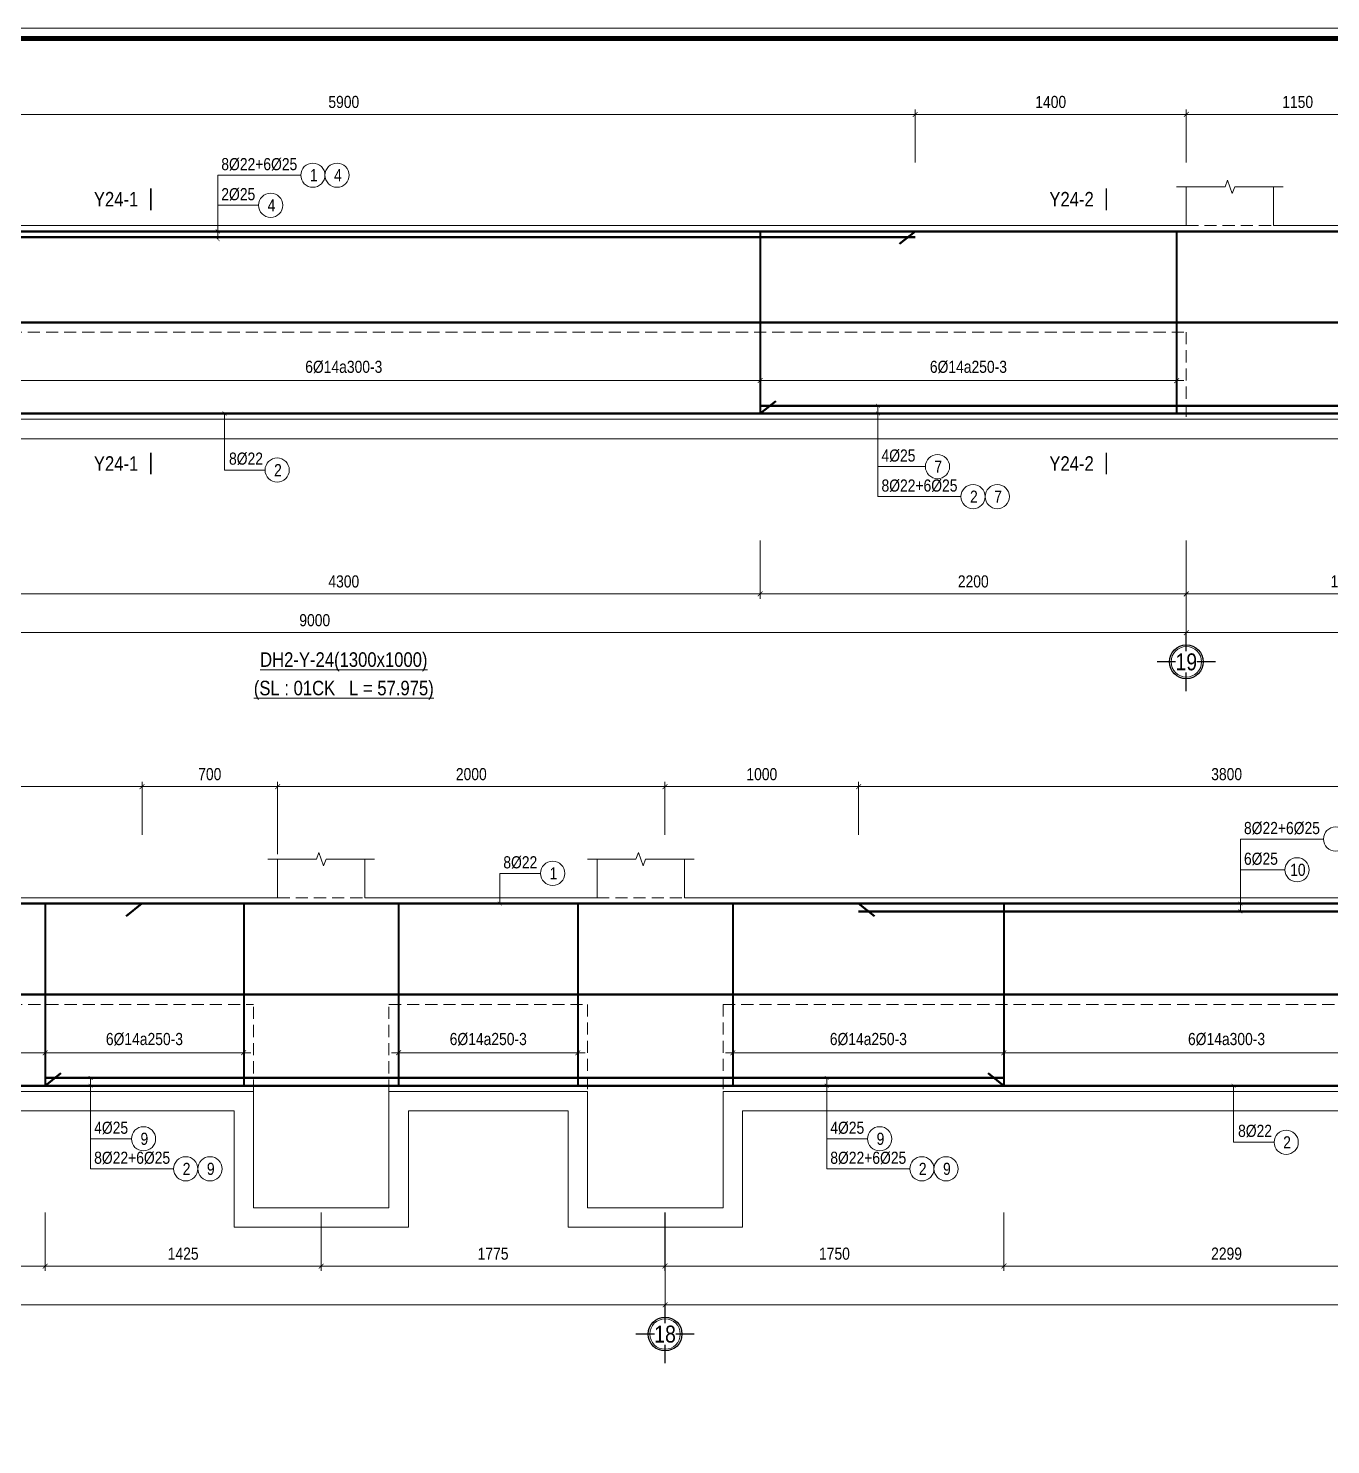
# Model space of a CAD drawing. Header units: millimetres. Extents: x 3014920 to 3563667, y -1638653 to -1356471.
# Drawn here: x 3307004 to 3313728, y -1613375 to -1606064 of the extents above; entities that cross this region are included whole.
import ezdxf
from ezdxf.enums import TextEntityAlignment as Align
from ezdxf.xclip import XClip

# ---------------------------------------------------------------- set-up
doc = ezdxf.new("R2010")
doc.units = ezdxf.units.MM
doc.header["$MEASUREMENT"] = 0
doc.header["$XCLIPFRAME"] = 0
doc.header["$PDMODE"] = 2
doc.linetypes.add('HIDDEN', pattern=[0.375, 0.25, -0.125])
doc.layers.get('0').update_dxf_attribs({"lineweight": 9})
doc.layers.get('Defpoints').update_dxf_attribs({"color": 10, "lineweight": 0})
for name, color, linetype, lineweight in [('2', 2, 'Continuous', 20), ('CDAI', 21, 'Continuous', 40), ('CTHEP', 50, 'Continuous', 50), ('DBAO', 90, 'Continuous', 13), ('DGIONG', 130, 'Continuous', 13), ('DMo', 9, 'HIDDEN', 9), ('KTH', 154, 'Continuous', 9), ('Net khuat', 8, 'HIDDEN', 13), ('TEXT', 7, 'Continuous', 15)]:
    doc.layers.add(name, color=color, linetype=linetype, lineweight=lineweight)
doc.layers.add('8', color=8, linetype='Continuous')
doc.styles.add('HELVECONDENSE', font='VHELVCN_0.TTF')
doc.styles.add('Star-HelCon', font='VHELVCN_0.TTF')
doc.styles.add('TTP-HelCon', font='VHELVCN_0.TTF')
doc.styles.add('VNI-HELVE-CONDENSE', font='VHELVCN_0.TTF')
doc.dimstyles.new('kc-25', dxfattribs={"dimtxt": 62.5, "dimasz": 20, "dimexe": 20, "dimexo": 50, "dimgap": 25, "dimtad": 3, "dimdec": 0, "dimzin": 0, "dimdsep": 46, "dimtxsty": 'VNI-HELVE-CONDENSE', "dimblk": 'DIM', "dimcen": 2.5, "dimclrd": 256, "dimclre": 154, "dimclrt": 7, "dimaunit": 1, "dimadec": 0, "dimazin": 0, "dimtfac": 1, "dimtdec": 0, "dimtix": 1, "dimtmove": 0, "dimatfit": 3, "dimldrblk": 'DOT', "dimfxl": 1, "dimtolj": 1, "dimtzin": 0, "dimarcsym": 0})
doc.dimstyles.new('TTP-25', dxfattribs={"dimscale": 25, "dimtxt": 2.5, "dimasz": 1, "dimexe": 1, "dimexo": 1, "dimgap": 0.09, "dimtad": 0, "dimdec": 4, "dimrnd": 1, "dimzin": 9, "dimdsep": 46, "dimtxsty": 'TTP-HelCon', "dimblk": 'ARCHTICK', "dimcen": 0.09, "dimdle": 1.5, "dimclrd": 256, "dimclre": 256, "dimclrt": 7, "dimadec": 0, "dimazin": 0, "dimtfac": 1, "dimtdec": 4, "dimtmove": 0, "dimatfit": 3, "dimldrblk": 'ARCHTICK', "dimfxl": 1, "dimtvp": 1, "dimtolj": 1, "dimtzin": 0, "dimarcsym": 0})

# ---------------------------------------------------------------- blocks, each defined once
blk = doc.blocks.new('_ArchTick')
at = {"color": 0, "linetype": 'ByBlock', "const_width": 0.15}
blk.add_lwpolyline([(-0.5, -0.5), (0.5, 0.5)], dxfattribs=at)
blk = doc.blocks.new('*D664')
at = {"layer": 'Defpoints', "color": 0, "transparency": 16777216}
for p in [(10500, -1600), (12150, -1600), (12150, -1901)]:
    blk.add_point(p, dxfattribs=at)
at = {"layer": 'KTH', "lineweight": -2, "transparency": 16777216}
for p, q in [((10500, -1625), (10500, -1926)), ((12150, -1625), (12150, -1926)), ((10462.5, -1901), (12187.5, -1901))]:
    blk.add_line(p, q, dxfattribs=at)
at = {"layer": 'KTH', "lineweight": -2, "transparency": 16777216, "xscale": 25, "yscale": 25, "zscale": 25, "rotation": 180}
blk.add_blockref('_ArchTick', (10500, -1901), dxfattribs=at)
at = {"layer": 'KTH', "lineweight": -2, "transparency": 16777216, "xscale": 25, "yscale": 25, "zscale": 25}
blk.add_blockref('_ArchTick', (12150, -1901), dxfattribs=at)
at = {"layer": 'KTH', "color": 7, "transparency": 16777216, "insert": (11325, -1837.2), "char_height": 62.5, "attachment_point": 5, "style": 'TTP-HelCon'}
blk.add_mtext('\\A1;1650', dxfattribs=at)
blk = doc.blocks.new('DIM')
h = blk.add_hatch(color=1)
h.paths.add_polyline_path([(0.49, 0.29, 1), (0.29, 0.49), (-0.19, 0), (0.19, 0)])
h.paths.add_polyline_path([(0.19, 0), (-0.19, 0), (-0.49, -0.29, 1), (-0.29, -0.49)])
at = {"color": 9}
for p, q in [((-0.19, 0), (-1.5, 0)), ((0.19, 0), (1.5, 0))]:
    blk.add_line(p, q, dxfattribs=at)
at = {"color": 1}
for p, q in [((-0.49, -0.29), (0.29, 0.49)), ((-0.29, -0.49), (0.49, 0.29)), ((-0.19, 0), (0.19, 0))]:
    blk.add_line(p, q, dxfattribs=at)
blk.add_arc((-0.39, -0.39), 0.138, 135, 315, dxfattribs=at)
blk = doc.blocks.new('*D667')
at = {"layer": 'Defpoints', "color": 0, "transparency": 16777216}
for p in [(20974.4, -1600), (22749.5, -1600), (20974.4, -1901)]:
    blk.add_point(p, dxfattribs=at)
at = {"layer": 'KTH', "lineweight": -2, "transparency": 16777216}
for p, q in [((20974.4, -1625), (20974.4, -1926)), ((22749.5, -1625), (22749.5, -1926)), ((22787, -1901), (20936.9, -1901))]:
    blk.add_line(p, q, dxfattribs=at)
at = {"layer": 'KTH', "lineweight": -2, "transparency": 16777216, "xscale": 25, "yscale": 25, "zscale": 25, "rotation": 180}
blk.add_blockref('_ArchTick', (20974.4, -1901), dxfattribs=at)
at = {"layer": 'KTH', "lineweight": -2, "transparency": 16777216, "xscale": 25, "yscale": 25, "zscale": 25}
blk.add_blockref('_ArchTick', (22749.5, -1901), dxfattribs=at)
at = {"layer": 'KTH', "color": 7, "transparency": 16777216, "insert": (21862, -1837.2), "char_height": 62.5, "attachment_point": 5, "style": 'TTP-HelCon'}
blk.add_mtext('\\A1;1775', dxfattribs=at)
blk = doc.blocks.new('dau truc')
blk.add_circle((0, 0), 180)
at = {"layer": '8'}
for p, q in [((0, 127), (0, 345)), ((-127, 0), (-345, 0)), ((0, -345), (0, -127)), ((345, 0), (127, 0))]:
    blk.add_line(p, q, dxfattribs=at)
blk.add_circle((0, 0), 200, dxfattribs=at)
at = {"layer": 'TEXT', "style": 'HELVECONDENSE'}
blk.add_attdef('A', text='', height=233, dxfattribs=at).set_placement((0, 0), align=Align.MIDDLE)
blk = doc.blocks.new('*D670')
at = {"layer": 'Defpoints', "color": 0, "transparency": 16777216}
for p in [(21374.4, -602.9), (22299.5, -602.9), (21374.4, -800)]:
    blk.add_point(p, dxfattribs=at)
at = {"layer": 'KTH', "lineweight": -2, "transparency": 16777216}
for p, q in [((21374.4, -627.9), (21374.4, -825)), ((22299.5, -627.9), (22299.5, -825)), ((22337, -800), (21336.9, -800))]:
    blk.add_line(p, q, dxfattribs=at)
at = {"layer": 'KTH', "lineweight": -2, "transparency": 16777216, "xscale": 25, "yscale": 25, "zscale": 25, "rotation": 180}
blk.add_blockref('_ArchTick', (21374.4, -800), dxfattribs=at)
at = {"layer": 'KTH', "lineweight": -2, "transparency": 16777216, "xscale": 25, "yscale": 25, "zscale": 25}
blk.add_blockref('_ArchTick', (22299.5, -800), dxfattribs=at)
at = {"layer": 'KTH', "color": 7, "transparency": 16777216, "insert": (21837, -730.1), "char_height": 62.5, "attachment_point": 5, "style": 'TTP-HelCon'}
blk.add_mtext('\\A1;6Þ14a250-3', dxfattribs=at)
blk = doc.blocks.new('*D671')
at = {"layer": 'Defpoints', "color": 0, "transparency": 16777216}
for p in [(22749.5, 574), (20749.4, 300), (22749.5, 300)]:
    blk.add_point(p, dxfattribs=at)
at = {"layer": 'KTH', "lineweight": -2, "transparency": 16777216}
for p, q in [((20749.4, 325), (20749.4, 599)), ((22749.5, 325), (22749.5, 599)), ((20711.9, 574), (22787, 574))]:
    blk.add_line(p, q, dxfattribs=at)
at = {"layer": 'KTH', "lineweight": -2, "transparency": 16777216, "xscale": 25, "yscale": 25, "zscale": 25, "rotation": 180}
blk.add_blockref('_ArchTick', (20749.4, 574), dxfattribs=at)
at = {"layer": 'KTH', "lineweight": -2, "transparency": 16777216, "xscale": 25, "yscale": 25, "zscale": 25}
blk.add_blockref('_ArchTick', (22749.5, 574), dxfattribs=at)
at = {"layer": 'KTH', "color": 7, "transparency": 16777216, "insert": (21749.5, 637.8), "char_height": 62.5, "attachment_point": 5, "style": 'TTP-HelCon'}
blk.add_mtext('\\A1;2000', dxfattribs=at)
blk = doc.blocks.new('*D672')
at = {"layer": 'Defpoints', "color": 0, "transparency": 16777216}
for p in [(24499.5, -602.9), (26798.3, -602.9), (24499.5, -800)]:
    blk.add_point(p, dxfattribs=at)
at = {"layer": 'KTH', "lineweight": -2, "transparency": 16777216}
for p, q in [((24499.5, -627.9), (24499.5, -825)), ((26798.3, -627.9), (26798.3, -825)), ((26835.8, -800), (24462, -800))]:
    blk.add_line(p, q, dxfattribs=at)
at = {"layer": 'KTH', "lineweight": -2, "transparency": 16777216, "xscale": 25, "yscale": 25, "zscale": 25, "rotation": 180}
blk.add_blockref('_ArchTick', (24499.5, -800), dxfattribs=at)
at = {"layer": 'KTH', "lineweight": -2, "transparency": 16777216, "xscale": 25, "yscale": 25, "zscale": 25}
blk.add_blockref('_ArchTick', (26798.3, -800), dxfattribs=at)
at = {"layer": 'KTH', "color": 7, "transparency": 16777216, "insert": (25648.9, -730.1), "char_height": 62.5, "attachment_point": 5, "style": 'TTP-HelCon'}
blk.add_mtext('\\A1;6Þ14a300-3', dxfattribs=at)
blk = doc.blocks.new('*D673')
at = {"layer": 'Defpoints', "color": 0, "transparency": 16777216}
for p in [(9100, 574), (3200, 300), (9100, 300)]:
    blk.add_point(p, dxfattribs=at)
at = {"layer": 'KTH', "lineweight": -2, "transparency": 16777216}
for p, q in [((3200, 325), (3200, 599)), ((9100, 325), (9100, 599)), ((3162.5, 574), (9137.5, 574))]:
    blk.add_line(p, q, dxfattribs=at)
at = {"layer": 'KTH', "lineweight": -2, "transparency": 16777216, "xscale": 25, "yscale": 25, "zscale": 25, "rotation": 180}
blk.add_blockref('_ArchTick', (3200, 574), dxfattribs=at)
at = {"layer": 'KTH', "lineweight": -2, "transparency": 16777216, "xscale": 25, "yscale": 25, "zscale": 25}
blk.add_blockref('_ArchTick', (9100, 574), dxfattribs=at)
at = {"layer": 'KTH', "color": 7, "transparency": 16777216, "insert": (6150, 637.8), "char_height": 62.5, "attachment_point": 5, "style": 'TTP-HelCon'}
blk.add_mtext('\\A1;5900', dxfattribs=at)
blk = doc.blocks.new('*D674')
at = {"layer": 'Defpoints', "color": 0, "transparency": 16777216}
for p in [(10500, 574), (9100, 300), (10500, 300)]:
    blk.add_point(p, dxfattribs=at)
at = {"layer": 'KTH', "lineweight": -2, "transparency": 16777216}
for p, q in [((9100, 325), (9100, 599)), ((10500, 325), (10500, 599)), ((9062.5, 574), (10537.5, 574))]:
    blk.add_line(p, q, dxfattribs=at)
at = {"layer": 'KTH', "lineweight": -2, "transparency": 16777216, "xscale": 25, "yscale": 25, "zscale": 25, "rotation": 180}
blk.add_blockref('_ArchTick', (9100, 574), dxfattribs=at)
at = {"layer": 'KTH', "lineweight": -2, "transparency": 16777216, "xscale": 25, "yscale": 25, "zscale": 25}
blk.add_blockref('_ArchTick', (10500, 574), dxfattribs=at)
at = {"layer": 'KTH', "color": 7, "transparency": 16777216, "insert": (9800, 637.8), "char_height": 62.5, "attachment_point": 5, "style": 'TTP-HelCon'}
blk.add_mtext('\\A1;1400', dxfattribs=at)
blk = doc.blocks.new('*D675')
at = {"layer": 'Defpoints', "color": 0, "transparency": 16777216}
for p in [(4000, -1600), (8300, -1600), (8300, -1901)]:
    blk.add_point(p, dxfattribs=at)
at = {"layer": 'KTH', "lineweight": -2, "transparency": 16777216}
for p, q in [((4000, -1625), (4000, -1926)), ((8300, -1625), (8300, -1926)), ((3962.5, -1901), (8337.5, -1901))]:
    blk.add_line(p, q, dxfattribs=at)
at = {"layer": 'KTH', "lineweight": -2, "transparency": 16777216, "xscale": 25, "yscale": 25, "zscale": 25, "rotation": 180}
blk.add_blockref('_ArchTick', (4000, -1901), dxfattribs=at)
at = {"layer": 'KTH', "lineweight": -2, "transparency": 16777216, "xscale": 25, "yscale": 25, "zscale": 25}
blk.add_blockref('_ArchTick', (8300, -1901), dxfattribs=at)
at = {"layer": 'KTH', "color": 7, "transparency": 16777216, "insert": (6150, -1837.2), "char_height": 62.5, "attachment_point": 5, "style": 'TTP-HelCon'}
blk.add_mtext('\\A1;4300', dxfattribs=at)
blk = doc.blocks.new('*D676')
at = {"layer": 'Defpoints', "color": 0, "transparency": 16777216}
for p in [(8300, -1600), (10500, -1600), (10500, -1901)]:
    blk.add_point(p, dxfattribs=at)
at = {"layer": 'KTH', "lineweight": -2, "transparency": 16777216}
for p, q in [((8300, -1625), (8300, -1926)), ((10500, -1625), (10500, -1926)), ((8262.5, -1901), (10537.5, -1901))]:
    blk.add_line(p, q, dxfattribs=at)
at = {"layer": 'KTH', "lineweight": -2, "transparency": 16777216, "xscale": 25, "yscale": 25, "zscale": 25, "rotation": 180}
blk.add_blockref('_ArchTick', (8300, -1901), dxfattribs=at)
at = {"layer": 'KTH', "lineweight": -2, "transparency": 16777216, "xscale": 25, "yscale": 25, "zscale": 25}
blk.add_blockref('_ArchTick', (10500, -1901), dxfattribs=at)
at = {"layer": 'KTH', "color": 7, "transparency": 16777216, "insert": (9400, -1837.2), "char_height": 62.5, "attachment_point": 5, "style": 'TTP-HelCon'}
blk.add_mtext('\\A1;2200', dxfattribs=at)
blk = doc.blocks.new('*D677')
at = {"layer": 'Defpoints', "color": 0, "transparency": 16777216}
for p in [(1500, -1600), (10500, -1600), (10500, -2101)]:
    blk.add_point(p, dxfattribs=at)
at = {"layer": 'KTH', "lineweight": -2, "transparency": 16777216}
for p, q in [((1500, -1625), (1500, -2126)), ((10500, -1625), (10500, -2126)), ((1462.5, -2101), (10537.5, -2101))]:
    blk.add_line(p, q, dxfattribs=at)
at = {"layer": 'KTH', "lineweight": -2, "transparency": 16777216, "xscale": 25, "yscale": 25, "zscale": 25, "rotation": 180}
blk.add_blockref('_ArchTick', (1500, -2101), dxfattribs=at)
at = {"layer": 'KTH', "lineweight": -2, "transparency": 16777216, "xscale": 25, "yscale": 25, "zscale": 25}
blk.add_blockref('_ArchTick', (10500, -2101), dxfattribs=at)
at = {"layer": 'KTH', "color": 7, "transparency": 16777216, "insert": (6000, -2037.2), "char_height": 62.5, "attachment_point": 5, "style": 'TTP-HelCon'}
blk.add_mtext('\\A1;9000', dxfattribs=at)
blk = doc.blocks.new('*D678')
at = {"layer": 'Defpoints', "color": 0, "transparency": 16777216}
for p in [(8300, -602.9), (10450, -602.9), (8300, -800)]:
    blk.add_point(p, dxfattribs=at)
at = {"layer": 'KTH', "lineweight": -2, "transparency": 16777216}
for p, q in [((8300, -627.9), (8300, -825)), ((10450, -627.9), (10450, -825)), ((10487.5, -800), (8262.5, -800))]:
    blk.add_line(p, q, dxfattribs=at)
at = {"layer": 'KTH', "lineweight": -2, "transparency": 16777216, "xscale": 25, "yscale": 25, "zscale": 25, "rotation": 180}
blk.add_blockref('_ArchTick', (8300, -800), dxfattribs=at)
at = {"layer": 'KTH', "lineweight": -2, "transparency": 16777216, "xscale": 25, "yscale": 25, "zscale": 25}
blk.add_blockref('_ArchTick', (10450, -800), dxfattribs=at)
at = {"layer": 'KTH', "color": 7, "transparency": 16777216, "insert": (9375, -730.1), "char_height": 62.5, "attachment_point": 5, "style": 'TTP-HelCon'}
blk.add_mtext('\\A1;6Þ14a250-3', dxfattribs=at)
blk = doc.blocks.new('*D679')
at = {"layer": 'Defpoints', "color": 0, "transparency": 16777216}
for p in [(4000, -602.9), (8300, -602.9), (4000, -800)]:
    blk.add_point(p, dxfattribs=at)
at = {"layer": 'KTH', "lineweight": -2, "transparency": 16777216}
for p, q in [((4000, -627.9), (4000, -825)), ((8300, -627.9), (8300, -825)), ((8337.5, -800), (3962.5, -800))]:
    blk.add_line(p, q, dxfattribs=at)
at = {"layer": 'KTH', "lineweight": -2, "transparency": 16777216, "xscale": 25, "yscale": 25, "zscale": 25, "rotation": 180}
blk.add_blockref('_ArchTick', (4000, -800), dxfattribs=at)
at = {"layer": 'KTH', "lineweight": -2, "transparency": 16777216, "xscale": 25, "yscale": 25, "zscale": 25}
blk.add_blockref('_ArchTick', (8300, -800), dxfattribs=at)
at = {"layer": 'KTH', "color": 7, "transparency": 16777216, "insert": (6150, -730.1), "char_height": 62.5, "attachment_point": 5, "style": 'TTP-HelCon'}
blk.add_mtext('\\A1;6Þ14a300-3', dxfattribs=at)
blk = doc.blocks.new('*D681')
at = {"layer": 'Defpoints', "color": 0, "transparency": 16777216}
for p in [(27549.3, 574), (23749.5, 300), (27549.3, 300)]:
    blk.add_point(p, dxfattribs=at)
at = {"layer": 'KTH', "lineweight": -2, "transparency": 16777216}
for p, q in [((23749.5, 325), (23749.5, 599)), ((27549.3, 325), (27549.3, 599)), ((23712, 574), (27586.8, 574))]:
    blk.add_line(p, q, dxfattribs=at)
at = {"layer": 'KTH', "lineweight": -2, "transparency": 16777216, "xscale": 25, "yscale": 25, "zscale": 25, "rotation": 180}
blk.add_blockref('_ArchTick', (23749.5, 574), dxfattribs=at)
at = {"layer": 'KTH', "lineweight": -2, "transparency": 16777216, "xscale": 25, "yscale": 25, "zscale": 25}
blk.add_blockref('_ArchTick', (27549.3, 574), dxfattribs=at)
at = {"layer": 'KTH', "color": 7, "transparency": 16777216, "insert": (25649.4, 637.8), "char_height": 62.5, "attachment_point": 5, "style": 'TTP-HelCon'}
blk.add_mtext('\\A1;3800', dxfattribs=at)
blk = doc.blocks.new('*D683')
at = {"layer": 'Defpoints', "color": 0, "transparency": 16777216}
for p in [(22749.5, 574), (22749.5, 300), (23749.5, 300)]:
    blk.add_point(p, dxfattribs=at)
at = {"layer": 'KTH', "lineweight": -2, "transparency": 16777216}
for p, q in [((22749.5, 325), (22749.5, 599)), ((23749.5, 325), (23749.5, 599)), ((23787, 574), (22712, 574))]:
    blk.add_line(p, q, dxfattribs=at)
at = {"layer": 'KTH', "lineweight": -2, "transparency": 16777216, "xscale": 25, "yscale": 25, "zscale": 25, "rotation": 180}
blk.add_blockref('_ArchTick', (22749.5, 574), dxfattribs=at)
at = {"layer": 'KTH', "lineweight": -2, "transparency": 16777216, "xscale": 25, "yscale": 25, "zscale": 25}
blk.add_blockref('_ArchTick', (23749.5, 574), dxfattribs=at)
at = {"layer": 'KTH', "color": 7, "transparency": 16777216, "insert": (23249.5, 637.8), "char_height": 62.5, "attachment_point": 5, "style": 'TTP-HelCon'}
blk.add_mtext('\\A1;1000', dxfattribs=at)
blk = doc.blocks.new('*D698')
at = {"layer": 'Defpoints', "color": 0, "transparency": 16777216}
for p in [(17349.6, -602.9), (19549.4, -602.9), (19549.4, -800)]:
    blk.add_point(p, dxfattribs=at)
at = {"layer": 'KTH', "lineweight": -2, "transparency": 16777216}
for p, q in [((17349.6, -627.9), (17349.6, -825)), ((19549.4, -627.9), (19549.4, -825)), ((17312.1, -800), (19586.9, -800))]:
    blk.add_line(p, q, dxfattribs=at)
at = {"layer": 'KTH', "lineweight": -2, "transparency": 16777216, "xscale": 25, "yscale": 25, "zscale": 25, "rotation": 180}
blk.add_blockref('_ArchTick', (17349.6, -800), dxfattribs=at)
at = {"layer": 'KTH', "lineweight": -2, "transparency": 16777216, "xscale": 25, "yscale": 25, "zscale": 25}
blk.add_blockref('_ArchTick', (19549.4, -800), dxfattribs=at)
at = {"layer": 'KTH', "color": 7, "transparency": 16777216, "insert": (18449.5, -730.1), "char_height": 62.5, "attachment_point": 5, "style": 'TTP-HelCon'}
blk.add_mtext('\\A1;6Þ14a300-3', dxfattribs=at)
blk = doc.blocks.new('*D703')
at = {"layer": 'Defpoints', "color": 0, "transparency": 16777216}
for p in [(17349.6, -1600), (19549.4, -1600), (19549.4, -1901)]:
    blk.add_point(p, dxfattribs=at)
at = {"layer": 'KTH', "lineweight": -2, "transparency": 16777216}
for p, q in [((17349.6, -1625), (17349.6, -1926)), ((19549.4, -1625), (19549.4, -1926)), ((17312.1, -1901), (19586.9, -1901))]:
    blk.add_line(p, q, dxfattribs=at)
at = {"layer": 'KTH', "lineweight": -2, "transparency": 16777216, "xscale": 25, "yscale": 25, "zscale": 25, "rotation": 180}
blk.add_blockref('_ArchTick', (17349.6, -1901), dxfattribs=at)
at = {"layer": 'KTH', "lineweight": -2, "transparency": 16777216, "xscale": 25, "yscale": 25, "zscale": 25}
blk.add_blockref('_ArchTick', (19549.4, -1901), dxfattribs=at)
at = {"layer": 'KTH', "color": 7, "transparency": 16777216, "insert": (18449.5, -1837.2), "char_height": 62.5, "attachment_point": 5, "style": 'TTP-HelCon'}
blk.add_mtext('\\A1;2200', dxfattribs=at)
blk = doc.blocks.new('*D704')
at = {"layer": 'Defpoints', "color": 0, "transparency": 16777216}
for p in [(19549.4, -1600), (20974.4, -1600), (20974.4, -1901)]:
    blk.add_point(p, dxfattribs=at)
at = {"layer": 'KTH', "lineweight": -2, "transparency": 16777216}
for p, q in [((19549.4, -1625), (19549.4, -1926)), ((20974.4, -1625), (20974.4, -1926)), ((19511.9, -1901), (21011.9, -1901))]:
    blk.add_line(p, q, dxfattribs=at)
at = {"layer": 'KTH', "lineweight": -2, "transparency": 16777216, "xscale": 25, "yscale": 25, "zscale": 25, "rotation": 180}
blk.add_blockref('_ArchTick', (19549.4, -1901), dxfattribs=at)
at = {"layer": 'KTH', "lineweight": -2, "transparency": 16777216, "xscale": 25, "yscale": 25, "zscale": 25}
blk.add_blockref('_ArchTick', (20974.4, -1901), dxfattribs=at)
at = {"layer": 'KTH', "color": 7, "transparency": 16777216, "insert": (20261.9, -1837.2), "char_height": 62.5, "attachment_point": 5, "style": 'TTP-HelCon'}
blk.add_mtext('\\A1;1425', dxfattribs=at)
blk = doc.blocks.new('*D705')
at = {"layer": 'Defpoints', "color": 0, "transparency": 16777216}
for p in [(19549.4, -602.9), (20574.4, -602.9), (20574.4, -800)]:
    blk.add_point(p, dxfattribs=at)
at = {"layer": 'KTH', "lineweight": -2, "transparency": 16777216}
for p, q in [((19549.4, -627.9), (19549.4, -825)), ((20574.4, -627.9), (20574.4, -825)), ((19511.9, -800), (20611.9, -800))]:
    blk.add_line(p, q, dxfattribs=at)
at = {"layer": 'KTH', "lineweight": -2, "transparency": 16777216, "xscale": 25, "yscale": 25, "zscale": 25, "rotation": 180}
blk.add_blockref('_ArchTick', (19549.4, -800), dxfattribs=at)
at = {"layer": 'KTH', "lineweight": -2, "transparency": 16777216, "xscale": 25, "yscale": 25, "zscale": 25}
blk.add_blockref('_ArchTick', (20574.4, -800), dxfattribs=at)
at = {"layer": 'KTH', "color": 7, "transparency": 16777216, "insert": (20061.9, -730.1), "char_height": 62.5, "attachment_point": 5, "style": 'TTP-HelCon'}
blk.add_mtext('\\A1;6Þ14a250-3', dxfattribs=at)
blk = doc.blocks.new('*D706')
at = {"layer": 'Defpoints', "color": 0, "transparency": 16777216}
for p in [(22749.5, -1600), (24499.5, -1600), (24499.5, -1901)]:
    blk.add_point(p, dxfattribs=at)
at = {"layer": 'KTH', "lineweight": -2, "transparency": 16777216}
for p, q in [((22749.5, -1625), (22749.5, -1926)), ((24499.5, -1625), (24499.5, -1926)), ((22712, -1901), (24537, -1901))]:
    blk.add_line(p, q, dxfattribs=at)
at = {"layer": 'KTH', "lineweight": -2, "transparency": 16777216, "xscale": 25, "yscale": 25, "zscale": 25, "rotation": 180}
blk.add_blockref('_ArchTick', (22749.5, -1901), dxfattribs=at)
at = {"layer": 'KTH', "lineweight": -2, "transparency": 16777216, "xscale": 25, "yscale": 25, "zscale": 25}
blk.add_blockref('_ArchTick', (24499.5, -1901), dxfattribs=at)
at = {"layer": 'KTH', "color": 7, "transparency": 16777216, "insert": (23624.5, -1837.2), "char_height": 62.5, "attachment_point": 5, "style": 'TTP-HelCon'}
blk.add_mtext('\\A1;1750', dxfattribs=at)
blk = doc.blocks.new('*D707')
at = {"layer": 'Defpoints', "color": 0, "transparency": 16777216}
for p in [(24499.5, -1600), (26798.3, -1600), (24499.5, -1901)]:
    blk.add_point(p, dxfattribs=at)
at = {"layer": 'KTH', "lineweight": -2, "transparency": 16777216}
for p, q in [((24499.5, -1625), (24499.5, -1926)), ((26798.3, -1625), (26798.3, -1926)), ((26835.8, -1901), (24462, -1901))]:
    blk.add_line(p, q, dxfattribs=at)
at = {"layer": 'KTH', "lineweight": -2, "transparency": 16777216, "xscale": 25, "yscale": 25, "zscale": 25, "rotation": 180}
blk.add_blockref('_ArchTick', (24499.5, -1901), dxfattribs=at)
at = {"layer": 'KTH', "lineweight": -2, "transparency": 16777216, "xscale": 25, "yscale": 25, "zscale": 25}
blk.add_blockref('_ArchTick', (26798.3, -1901), dxfattribs=at)
at = {"layer": 'KTH', "color": 7, "transparency": 16777216, "insert": (25648.9, -1837.2), "char_height": 62.5, "attachment_point": 5, "style": 'TTP-HelCon'}
blk.add_mtext('\\A1;2299', dxfattribs=at)
blk = doc.blocks.new('*D708')
at = {"layer": 'Defpoints', "color": 0, "transparency": 16777216}
for p in [(23099.5, -602.9), (24499.5, -602.9), (23099.5, -800)]:
    blk.add_point(p, dxfattribs=at)
at = {"layer": 'KTH', "lineweight": -2, "transparency": 16777216}
for p, q in [((23099.5, -627.9), (23099.5, -825)), ((24499.5, -627.9), (24499.5, -825)), ((24537, -800), (23062, -800))]:
    blk.add_line(p, q, dxfattribs=at)
at = {"layer": 'KTH', "lineweight": -2, "transparency": 16777216, "xscale": 25, "yscale": 25, "zscale": 25, "rotation": 180}
blk.add_blockref('_ArchTick', (23099.5, -800), dxfattribs=at)
at = {"layer": 'KTH', "lineweight": -2, "transparency": 16777216, "xscale": 25, "yscale": 25, "zscale": 25}
blk.add_blockref('_ArchTick', (24499.5, -800), dxfattribs=at)
at = {"layer": 'KTH', "color": 7, "transparency": 16777216, "insert": (23799.5, -730.1), "char_height": 62.5, "attachment_point": 5, "style": 'TTP-HelCon'}
blk.add_mtext('\\A1;6Þ14a250-3', dxfattribs=at)
blk = doc.blocks.new('MC')
at = {"layer": 'CTHEP', "const_width": 10, "elevation": 0}
blk.add_lwpolyline([(36.4, 150), (36.4, 0)], dxfattribs=at)
at = {"layer": 'TEXT', "style": 'TTP-HelCon'}
blk.add_attdef('A', text='', height=100, dxfattribs=at).set_placement((-50, 25.5), align=Align.RIGHT)
blk = doc.blocks.new('*D746')
at = {"layer": 'Defpoints', "color": 0, "transparency": 16777216}
for p in [(10500, -1600), (22750, -1600), (10500, -2101)]:
    blk.add_point(p, dxfattribs=at)
at = {"layer": 'KTH', "lineweight": -2, "transparency": 16777216}
for p, q in [((10500, -1625), (10500, -2126)), ((22750, -1625), (22750, -2126)), ((22787.5, -2101), (10462.5, -2101))]:
    blk.add_line(p, q, dxfattribs=at)
at = {"layer": 'KTH', "lineweight": -2, "transparency": 16777216, "xscale": 25, "yscale": 25, "zscale": 25, "rotation": 180}
blk.add_blockref('_ArchTick', (10500, -2101), dxfattribs=at)
at = {"layer": 'KTH', "lineweight": -2, "transparency": 16777216, "xscale": 25, "yscale": 25, "zscale": 25}
blk.add_blockref('_ArchTick', (22750, -2101), dxfattribs=at)
at = {"layer": 'KTH', "color": 7, "transparency": 16777216, "insert": (16625, -2037.2), "char_height": 62.5, "attachment_point": 5, "style": 'TTP-HelCon'}
blk.add_mtext('\\A1;12250', dxfattribs=at)
blk = doc.blocks.new('*D747')
at = {"layer": 'Defpoints', "color": 0, "transparency": 16777216}
for p in [(22750, -1600), (33200, -1600), (33200, -2101)]:
    blk.add_point(p, dxfattribs=at)
at = {"layer": 'KTH', "lineweight": -2, "transparency": 16777216}
for p, q in [((22750, -1625), (22750, -2126)), ((33200, -1625), (33200, -2126)), ((22712.5, -2101), (33237.5, -2101))]:
    blk.add_line(p, q, dxfattribs=at)
at = {"layer": 'KTH', "lineweight": -2, "transparency": 16777216, "xscale": 25, "yscale": 25, "zscale": 25, "rotation": 180}
blk.add_blockref('_ArchTick', (22750, -2101), dxfattribs=at)
at = {"layer": 'KTH', "lineweight": -2, "transparency": 16777216, "xscale": 25, "yscale": 25, "zscale": 25}
blk.add_blockref('_ArchTick', (33200, -2101), dxfattribs=at)
at = {"layer": 'KTH', "color": 7, "transparency": 16777216, "insert": (27975, -2037.2), "char_height": 62.5, "attachment_point": 5, "style": 'TTP-HelCon'}
blk.add_mtext('\\A1;10450', dxfattribs=at)
blk = doc.blocks.new('*D754')
at = {"layer": 'Defpoints', "color": 0, "transparency": 16777216}
for p in [(10500, 574), (10500, 300), (11650, 300)]:
    blk.add_point(p, dxfattribs=at)
at = {"layer": 'KTH', "lineweight": -2, "transparency": 16777216}
for p, q in [((10500, 325), (10500, 599)), ((11650, 325), (11650, 599)), ((11687.5, 574), (10462.5, 574))]:
    blk.add_line(p, q, dxfattribs=at)
at = {"layer": 'KTH', "lineweight": -2, "transparency": 16777216, "xscale": 25, "yscale": 25, "zscale": 25, "rotation": 180}
blk.add_blockref('_ArchTick', (10500, 574), dxfattribs=at)
at = {"layer": 'KTH', "lineweight": -2, "transparency": 16777216, "xscale": 25, "yscale": 25, "zscale": 25}
blk.add_blockref('_ArchTick', (11650, 574), dxfattribs=at)
at = {"layer": 'KTH', "color": 7, "transparency": 16777216, "insert": (11075, 637.8), "char_height": 62.5, "attachment_point": 5, "style": 'TTP-HelCon'}
blk.add_mtext('\\A1;1150', dxfattribs=at)
blk = doc.blocks.new('*D756')
at = {"layer": 'Defpoints', "color": 0, "transparency": 16777216}
for p in [(16849.6, 574), (20049.3, 413.1), (16849.6, 300)]:
    blk.add_point(p, dxfattribs=at)
at = {"layer": 'KTH', "lineweight": -2, "transparency": 16777216}
for p, q in [((16849.6, 325), (16849.6, 599)), ((20049.3, 438.1), (20049.3, 599)), ((20086.8, 574), (16812.1, 574))]:
    blk.add_line(p, q, dxfattribs=at)
at = {"layer": 'KTH', "lineweight": -2, "transparency": 16777216, "xscale": 25, "yscale": 25, "zscale": 25, "rotation": 180}
blk.add_blockref('_ArchTick', (16849.6, 574), dxfattribs=at)
at = {"layer": 'KTH', "lineweight": -2, "transparency": 16777216, "xscale": 25, "yscale": 25, "zscale": 25}
blk.add_blockref('_ArchTick', (20049.3, 574), dxfattribs=at)
at = {"layer": 'KTH', "color": 7, "transparency": 16777216, "insert": (18449.4, 637.8), "char_height": 62.5, "attachment_point": 5, "style": 'TTP-HelCon'}
blk.add_mtext('\\A1;3200', dxfattribs=at)
blk = doc.blocks.new('*D758')
at = {"layer": 'Defpoints', "color": 0, "transparency": 16777216}
for p in [(20749.4, 574), (20049.3, 300), (20749.4, 200)]:
    blk.add_point(p, dxfattribs=at)
at = {"layer": 'KTH', "lineweight": -2, "transparency": 16777216}
for p, q in [((20049.3, 325), (20049.3, 599)), ((20749.4, 225), (20749.4, 599)), ((20011.8, 574), (20786.9, 574))]:
    blk.add_line(p, q, dxfattribs=at)
at = {"layer": 'KTH', "lineweight": -2, "transparency": 16777216, "xscale": 25, "yscale": 25, "zscale": 25, "rotation": 180}
blk.add_blockref('_ArchTick', (20049.3, 574), dxfattribs=at)
at = {"layer": 'KTH', "lineweight": -2, "transparency": 16777216, "xscale": 25, "yscale": 25, "zscale": 25}
blk.add_blockref('_ArchTick', (20749.4, 574), dxfattribs=at)
at = {"layer": 'KTH', "color": 7, "transparency": 16777216, "insert": (20399.3, 637.8), "char_height": 62.5, "attachment_point": 5, "style": 'TTP-HelCon'}
blk.add_mtext('\\A1;700', dxfattribs=at)
blk = doc.blocks.new('CHG_XX_Khung ten')
blk.add_lwpolyline([(15, 579), (826, 579), (826, 15), (15, 15)], close=True)
at = {"color": 4, "linetype": 'Continuous', "const_width": 1}
blk.add_lwpolyline([(17, 577), (824, 577), (824, 17), (17, 17)], close=True, dxfattribs=at)
blk = doc.blocks.new('2Y-24')
at = {"layer": 'CDAI'}
for points in [[(8300.00167, -30), (8300.00167, -970)], [(10450.00167, -30), (10450.00167, -970)], [(19549.40248, -30), (19549.40248, -970)], [(20574.40248, -30), (20574.40248, -970)], [(21374.40248, -30), (21374.40248, -970)], [(22299.50005, -30), (22299.50005, -970)], [(23099.50002, -30), (23099.50002, -970)], [(24499.50002, -30), (24499.50002, -970)]]:
    blk.add_lwpolyline(points, dxfattribs=at)
at = {"layer": 'CTHEP'}
for p, q in [((9100.00167, -60), (3200.00015, -60)), ((9018.57578, -94.5255), (9100.00167, -30)), ((19967.8511, -94.5255), (20049.27699, -30)), ((23830.92591, -94.5255), (23749.50002, -30)), ((23749.50002, -70), (27549.31963, -70)), ((59365.00001, -500), (1530.00001, -500)), ((8381.42757, -905.4745), (8300.00167, -970)), ((19630.82837, -905.4745), (19549.40248, -970)), ((24418.07413, -905.4745), (24499.50002, -970)), ((1530.00001, -970), (59445.00001, -970))]:
    blk.add_line(p, q, dxfattribs=at)
for points in [[(1570.00001, -229.99859), (1570.00001, -30), (59445.00001, -30), (59445.00001, -229.56756)], [(8300.00167, -930), (12150.00352, -930)], [(19549.40248, -930), (24499.50002, -930)]]:
    blk.add_lwpolyline(points, dxfattribs=at)
at = {"layer": 'DBAO', "linetype": 'Continuous'}
for p, q in [((10500.00001, 200), (10500.00001, 0)), ((10950.00001, 0), (10950.00001, 200)), ((20749.40248, 200), (20749.40248, 0)), ((21199.40248, 0), (21199.40248, 200)), ((22399.50001, 200), (22399.50001, 0)), ((22849.49251, 200), (22849.49251, 0)), ((1800.00751, 0), (10500.00001, 0)), ((10950.00001, 0), (15699.58653, 0)), ((16149.58653, 0), (20749.40248, 0)), ((21199.40248, 0), (22399.50001, 0)), ((21949.39497, 0), (22399.50001, 0)), ((22849.49251, 0), (27194.31955, 0)), ((22849.49251, 0), (28448.00001, 0))]:
    blk.add_line(p, q, dxfattribs=at)
at = {"layer": 'DBAO', "linetype": 'Continuous', "flags": 128}
for points in [[(1500.00001, 200), (1500.00001, -1000), (15574.58661, -1000)], [(16274.5866, -1000), (20624.40256, -1000)], [(21324.40255, -1000), (22349.50005, -1000)], [(23049.50002, -1000), (28319.31963, -1000)], [(1500.00001, -1100), (15474.58661, -1100)], [(16374.5866, -1100), (20524.40256, -1100)], [(21424.40255, -1100), (22249.50003, -1100)], [(23149.50002, -1100), (28219.31963, -1100)]]:
    blk.add_lwpolyline(points, dxfattribs=at)
at = {"layer": 'DBAO'}
for points in [[(20624.40256, -1000), (20624.40256, -1600), (21324.40255, -1600), (21324.40255, -1000)], [(22349.50003, -1000), (22349.50003, -1600), (23049.50002, -1600), (23049.50002, -1000)], [(20524.40256, -1100), (20524.40256, -1700), (21424.40255, -1700), (21424.40255, -1100)], [(22249.50003, -1100), (22249.50003, -1700), (23149.50002, -1700), (23149.50002, -1100)]]:
    blk.add_lwpolyline(points, dxfattribs=at)
at = {"layer": 'DGIONG', "linetype": 'Continuous', "flags": 128}
for points in [[(11000.00001, 200), (10750.00001, 200), (10737.50001, 165.65653), (10712.50001, 234.34347), (10700.00001, 200), (10449.98501, 200)], [(21249.40248, 200), (20999.40248, 200), (20986.90248, 165.65653), (20961.90248, 234.34347), (20949.40248, 200), (20699.38748, 200)], [(22899.49251, 200), (22649.48876, 200), (22636.98876, 165.65653), (22611.98876, 234.34347), (22599.48876, 200), (22349.48501, 200)]]:
    blk.add_lwpolyline(points, dxfattribs=at)
at = {"layer": 'DGIONG'}
for centre in [(5990.4623, 260.04133), (6115.4623, 260.04133), (26211.70496, 303.00233), (5772.5728, 105.06033), (22169.76471, 126.06616), (26012.96996, 144.57783), (5805.959, -1262.04426), (9215.38307, -1243.93133), (20057.31216, -1243.93133), (23857.98166, -1243.93133), (25956.9231, -1262.04426), (9399.07607, -1398.91228), (9524.07607, -1398.91228), (20275.20166, -1398.91228), (20400.20166, -1398.91228), (24075.87116, -1398.91228), (24200.87116, -1398.91228)]:
    blk.add_circle(centre, 62.5, dxfattribs=at)
at = {"layer": 'Net khuat', "ltscale": 250}
for p, q in [((10500.00001, 0), (10950.00001, 0)), ((20749.40248, 0), (21199.40248, 0)), ((22399.50001, 0), (22849.48501, 0)), ((22849.48501, 0), (22849.49251, 0)), ((1800.00493, -550), (10500.00001, -550)), ((10500.00001, -550), (10500.00001, -1000)), ((16274.5866, -550), (20624.40256, -550)), ((20624.40256, -1000), (20624.40256, -550)), ((21324.40255, -550), (22349.50005, -550)), ((21324.40255, -1000), (21324.40255, -550)), ((22349.50005, -550), (22349.50005, -1000)), ((23049.50002, -550), (28319.31963, -550)), ((23049.50002, -550), (23049.50002, -1000))]:
    blk.add_line(p, q, dxfattribs=at)
at = {"xscale": 0.75, "yscale": 0.75, "zscale": 0.75}
for p, values in [((5126.39595, 79.50624), {'A': 'Y24-1'}), ((10059.72251, 79.50624), {'A': 'Y24-2'})]:
    blk.add_blockref('MC', p, dxfattribs=at).add_auto_attribs(values)
ref = blk.add_blockref('MC', (5126.39595, -1171.55805), dxfattribs=dict(xscale=-0.75, yscale=0.75, zscale=0.75, rotation=180))
ref.add_attrib('A', 'Y24-1', dxfattribs={"layer": 'TEXT', "height": 75, "style": 'TTP-HelCon'}).set_placement((5088.89595, -1265.68848), align=Align.RIGHT)
ref = blk.add_blockref('MC', (10059.72251, -1171.55805), dxfattribs=dict(xscale=-0.75, yscale=0.75, zscale=0.75, rotation=180))
ref.add_attrib('A', 'Y24-2', dxfattribs={"layer": 'TEXT', "height": 75, "style": 'TTP-HelCon'}).set_placement((10022.22251, -1265.68848), align=Align.RIGHT)
at = {"layer": '2', "ltscale": 300}
ref = blk.add_blockref('dau truc', (10500.00001, -2251.86454), dxfattribs=dict(at, xscale=0.436713129747659, yscale=0.436713129747659, zscale=0.436713129747659))
ref.add_attrib('A', '19', dxfattribs={"layer": 'TEXT', "height": 87.5, "style": 'HELVECONDENSE'}).set_placement((10500.00001, -2251.86454), align=Align.MIDDLE)
ref = blk.add_blockref('dau truc', (22750.00001, -2251.86454), dxfattribs=dict(at, xscale=0.436713129747659, yscale=0.436713129747659, zscale=0.436713129747659))
ref.add_attrib('A', '18', dxfattribs={"layer": 'TEXT', "height": 87.5, "style": 'HELVECONDENSE'}).set_placement((22750.00001, -2251.86454), align=Align.MIDDLE)
at = {"layer": 'TEXT', "style": 'TTP-HelCon'}
for s, p in [('8Þ22+6Þ25', (25738.89708, 328.85528, 0)), ('8Þ22+6Þ25', (5517.65443, 285.89428, 0)), ('6Þ25', (25738.89708, 170.43078, 0)), ('2Þ25', (5517.65443, 130.91328, 0)), ('8Þ22', (21914.84633, 151.91911, 0)), ('8Þ22', (5557.47077, -1234.1472, 0)), ('4Þ25', (8926.26819, -1218.07834, 0)), ('4Þ25', (19802.39378, -1218.07834, 0)), ('4Þ25', (23603.06329, -1218.07834, 0)), ('8Þ22', (25708.43487, -1234.1472, 0)), ('8Þ22+6Þ25', (8926.26819, -1373.05934, 0)), ('8Þ22+6Þ25', (19802.39378, -1373.05934, 0)), ('8Þ22+6Þ25', (23603.06329, -1373.05934, 0))]:
    blk.add_text(s, height=62.5, dxfattribs=at).set_placement(p)
at = {"layer": 'TEXT', "style": 'Star-HelCon'}
for s, p in [('1', (5994.62897, 260.04133)), ('4', (6119.62897, 260.04133)), ('1', (22173.93137, 126.06616)), ('10', (26017.13663, 144.57783)), ('4', (5776.73947, 105.06033)), ('2', (5810.12567, -1262.04426)), ('7', (9219.54973, -1243.93133)), ('9', (20061.47883, -1243.93133)), ('9', (23862.14833, -1243.93133)), ('2', (25961.08977, -1262.04426)), ('2', (9403.24273, -1398.91228)), ('7', (9528.24273, -1398.91228)), ('2', (20279.36833, -1398.91228)), ('9', (20404.36833, -1398.91228)), ('2', (24080.03783, -1398.91228)), ('9', (24205.03783, -1398.91228))]:
    blk.add_text(s, height=62.5, dxfattribs=at).set_placement(p, align=Align.MIDDLE)
at = {"layer": 'TEXT', "style": 'TTP-HelCon'}
for s, p in [('%%UDH2-Y-24(1300x1000)', (6150.00091, -2277.69)), ('%%U(SL : 01CK   L = 57.975)', (6150.00091, -2424.5846))]:
    blk.add_text(s, height=75, dxfattribs=at).set_placement(p, align=Align.CENTER)
at = {"layer": 'KTH'}
for base, p1, p2, picture, middle in [((9100.00167, 574.00461), (3200.00015, 300), (9100.00167, 300), '*D673', (6150.00091, 637.83794)), ((10500.00001, 574.00461), (9100.00167, 300), (10500.00001, 300), '*D674', (9800.00084, 637.83794)), ((20749.40248, 574.00461), (20049.27699, 300), (20749.40248, 200), '*D758', (20399.33973, 637.83794)), ((22749.50001, 574.00461), (20749.40248, 300), (22749.50001, 300), '*D671', (21749.45124, 637.83794)), ((10500.00181, -2101), (1500.00001, -1600), (10500.00181, -1600), '*D677', (6000.00091, -2037.16667)), ((20974.402556879, -1901.0442611645), (22749.5000082208, -1599.999999973), (20974.402556879, -1599.999999973), '*D667', (21861.9512825499, -1837.2109278312)), ((33200.00001, -2101), (22750.00001, -1600), (33200.00001, -1600), '*D747', (27975.00001, -2037.16667)), ((24499.50002, -1901.04426), (26798.31963, -1600), (24499.50002, -1600), '*D707', (25648.90982, -1837.21093))]:
    dim = blk.add_linear_dim(base=base, p1=p1, p2=p2, angle=180, dimstyle='TTP-25', override={"dimtmove": 1}, dxfattribs=at)
    dim.commit()
    dim.dimension.update_dxf_attribs({"geometry": picture, "text_midpoint": middle})
for base, p1, p2, picture, middle in [((10500.00001, 574.00461), (11650.00015, 300), (10500.00001, 300), '*D754', (11075.00008, 637.83794)), ((16849.58667, 574.00461), (20049.27699, 413.14624), (16849.58667, 300), '*D756', (18449.43183, 637.83794)), ((22749.50001, 574.00461), (23749.50002, 300), (22749.50001, 300), '*D683', (23249.50001, 637.83794)), ((27549.31962, 574.00461), (23749.50002, 300), (27549.31962, 300), '*D681', (25649.40982, 637.83794)), ((8300.00167, -1901.04426), (4000.00015, -1600), (8300.00167, -1600), '*D675', (6150.00091, -1837.21093)), ((10500.00181, -1901.04426), (8300.00167, -1600), (10500.00181, -1600), '*D676', (9400.00174, -1837.21093)), ((12150.00352, -1901.04426), (10500.00181, -1600), (12150.00352, -1600), '*D664', (11325.00267, -1837.21093)), ((10500.00181, -2101), (22750.00001, -1600), (10500.00181, -1600), '*D746', (16625.00091, -2037.16667)), ((19549.4024798623, -1901.0442611645), (17349.5865279948, -1599.999999973), (19549.4024798623, -1599.999999973), '*D703', (18449.4945039286, -1837.2109278312)), ((20974.40256, -1901.04426), (19549.40248, -1600), (20974.40256, -1600), '*D704', (20261.90252, -1837.21093)), ((24499.50002, -1901.04426), (22749.50001, -1600), (24499.50002, -1600), '*D706', (23624.50001, -1837.21093))]:
    dim = blk.add_linear_dim(base=base, p1=p1, p2=p2, dimstyle='TTP-25', override={"dimtmove": 1}, dxfattribs=at)
    dim.commit()
    dim.dimension.update_dxf_attribs({"geometry": picture, "text_midpoint": middle})
for base, p1, p2, text, picture, middle in [((4000.00015, -800), (8300.00167, -602.86333), (4000.00015, -602.86333), '6Þ14a300-3', '*D679', (6150.00091, -730.08334)), ((8300.00167, -800), (10450.00167, -602.86333), (8300.00167, -602.86333), '6Þ14a250-3', '*D678', (9375.00167, -730.08334)), ((21374.40248, -800), (22299.50005, -602.86333), (21374.40248, -602.86333), '6Þ14a250-3', '*D670', (21836.95126, -730.08334)), ((23099.50002, -800), (24499.50002, -602.86333), (23099.50002, -602.86333), '6Þ14a250-3', '*D708', (23799.50002, -730.08334)), ((24499.50002, -800), (26798.31963, -602.86333), (24499.50002, -602.86333), '6Þ14a300-3', '*D672', (25648.90982, -730.08334))]:
    dim = blk.add_linear_dim(base=base, p1=p1, p2=p2, angle=180, text=text, dimstyle='TTP-25', override={"dimtmove": 1}, dxfattribs=at)
    dim.commit()
    dim.dimension.update_dxf_attribs({"geometry": picture, "text_midpoint": middle})
for base, p1, p2, text, picture, middle in [((19549.40248, -800), (17349.58653, -602.86333), (19549.40248, -602.86333), '6Þ14a300-3', '*D698', (18449.4945, -730.08334)), ((20574.40248, -800), (19549.40248, -602.86333), (20574.40248, -602.86333), '6Þ14a250-3', '*D705', (20061.90248, -730.08334))]:
    dim = blk.add_linear_dim(base=base, p1=p1, p2=p2, text=text, dimstyle='TTP-25', override={"dimtmove": 1}, dxfattribs=at)
    dim.commit()
    dim.dimension.update_dxf_attribs({"geometry": picture, "text_midpoint": middle})
at = {"layer": 'DGIONG'}
for points in [[(25720.38523, -70), (25720.38505, 303.00233), (26149.20496, 303.00233)], [(5499.14258, -30), (5499.14239, 260.04133), (5927.9623, 260.04133)], [(5499.14262, -70), (5499.14239, 105.06033), (5710.0728, 105.06033)], [(21896.3344, -30), (21896.3343, 126.06616), (22107.26471, 126.06616)], [(25720.38523, -30), (25720.38505, 144.57783), (25950.46996, 144.57783)], [(8907.75639, -930), (8907.75616, -1243.93128), (9152.88307, -1243.93128)], [(19783.88198, -930), (19783.88175, -1243.93128), (19994.81216, -1243.93128)], [(23584.55148, -930), (23584.55125, -1243.93128), (23795.48166, -1243.93128)], [(5534.459, -970), (5534.45874, -1262.04426), (5743.459, -1262.04426)], [(8907.75634, -970), (8907.75616, -1398.91228), (9336.57607, -1398.91228)], [(19783.88194, -970), (19783.88175, -1398.91228), (20212.70166, -1398.91228)], [(23584.55144, -970), (23584.55125, -1398.91228), (24013.37116, -1398.91228)], [(25685.4231, -970), (25685.42284, -1262.04426), (25894.4231, -1262.04426)]]:
    blk.add_leader(points, dimstyle='kc-25', override={"dimtad": 0, "dimldrblk": 'ArchTick', "dimfxl": 100, "dimarcsym": 1}, dxfattribs=at)

msp = doc.modelspace()

# ---------------------------------------------------------------- block references
at = {"layer": 'DMo'}
ref = msp.add_blockref('2Y-24', (3302482.49342, -1607082.12605), dxfattribs=at)
XClip(ref).set_block_clipping_path([(-728.7185758557, -2535.5682696518), (16482.1045623883, 966.3384744171)])
ref = msp.add_blockref('2Y-24', (3287541.3526, -1610551.87732), dxfattribs=at)
XClip(ref).set_block_clipping_path([(15315.2700032932, -2504.5849999781), (32036.3785386621, 970.6835081088)])

# ---------------------------------------------------------------- next in the draw order: block references
at = {"color": 5, "xscale": 25.92478421704392, "yscale": 25.92478421704392, "zscale": 25.92478421704392}
msp.add_blockref('CHG_XX_Khung ten', (3302034.29319, -1621074.38806), dxfattribs=at)

doc.saveas('drawing.dxf')
